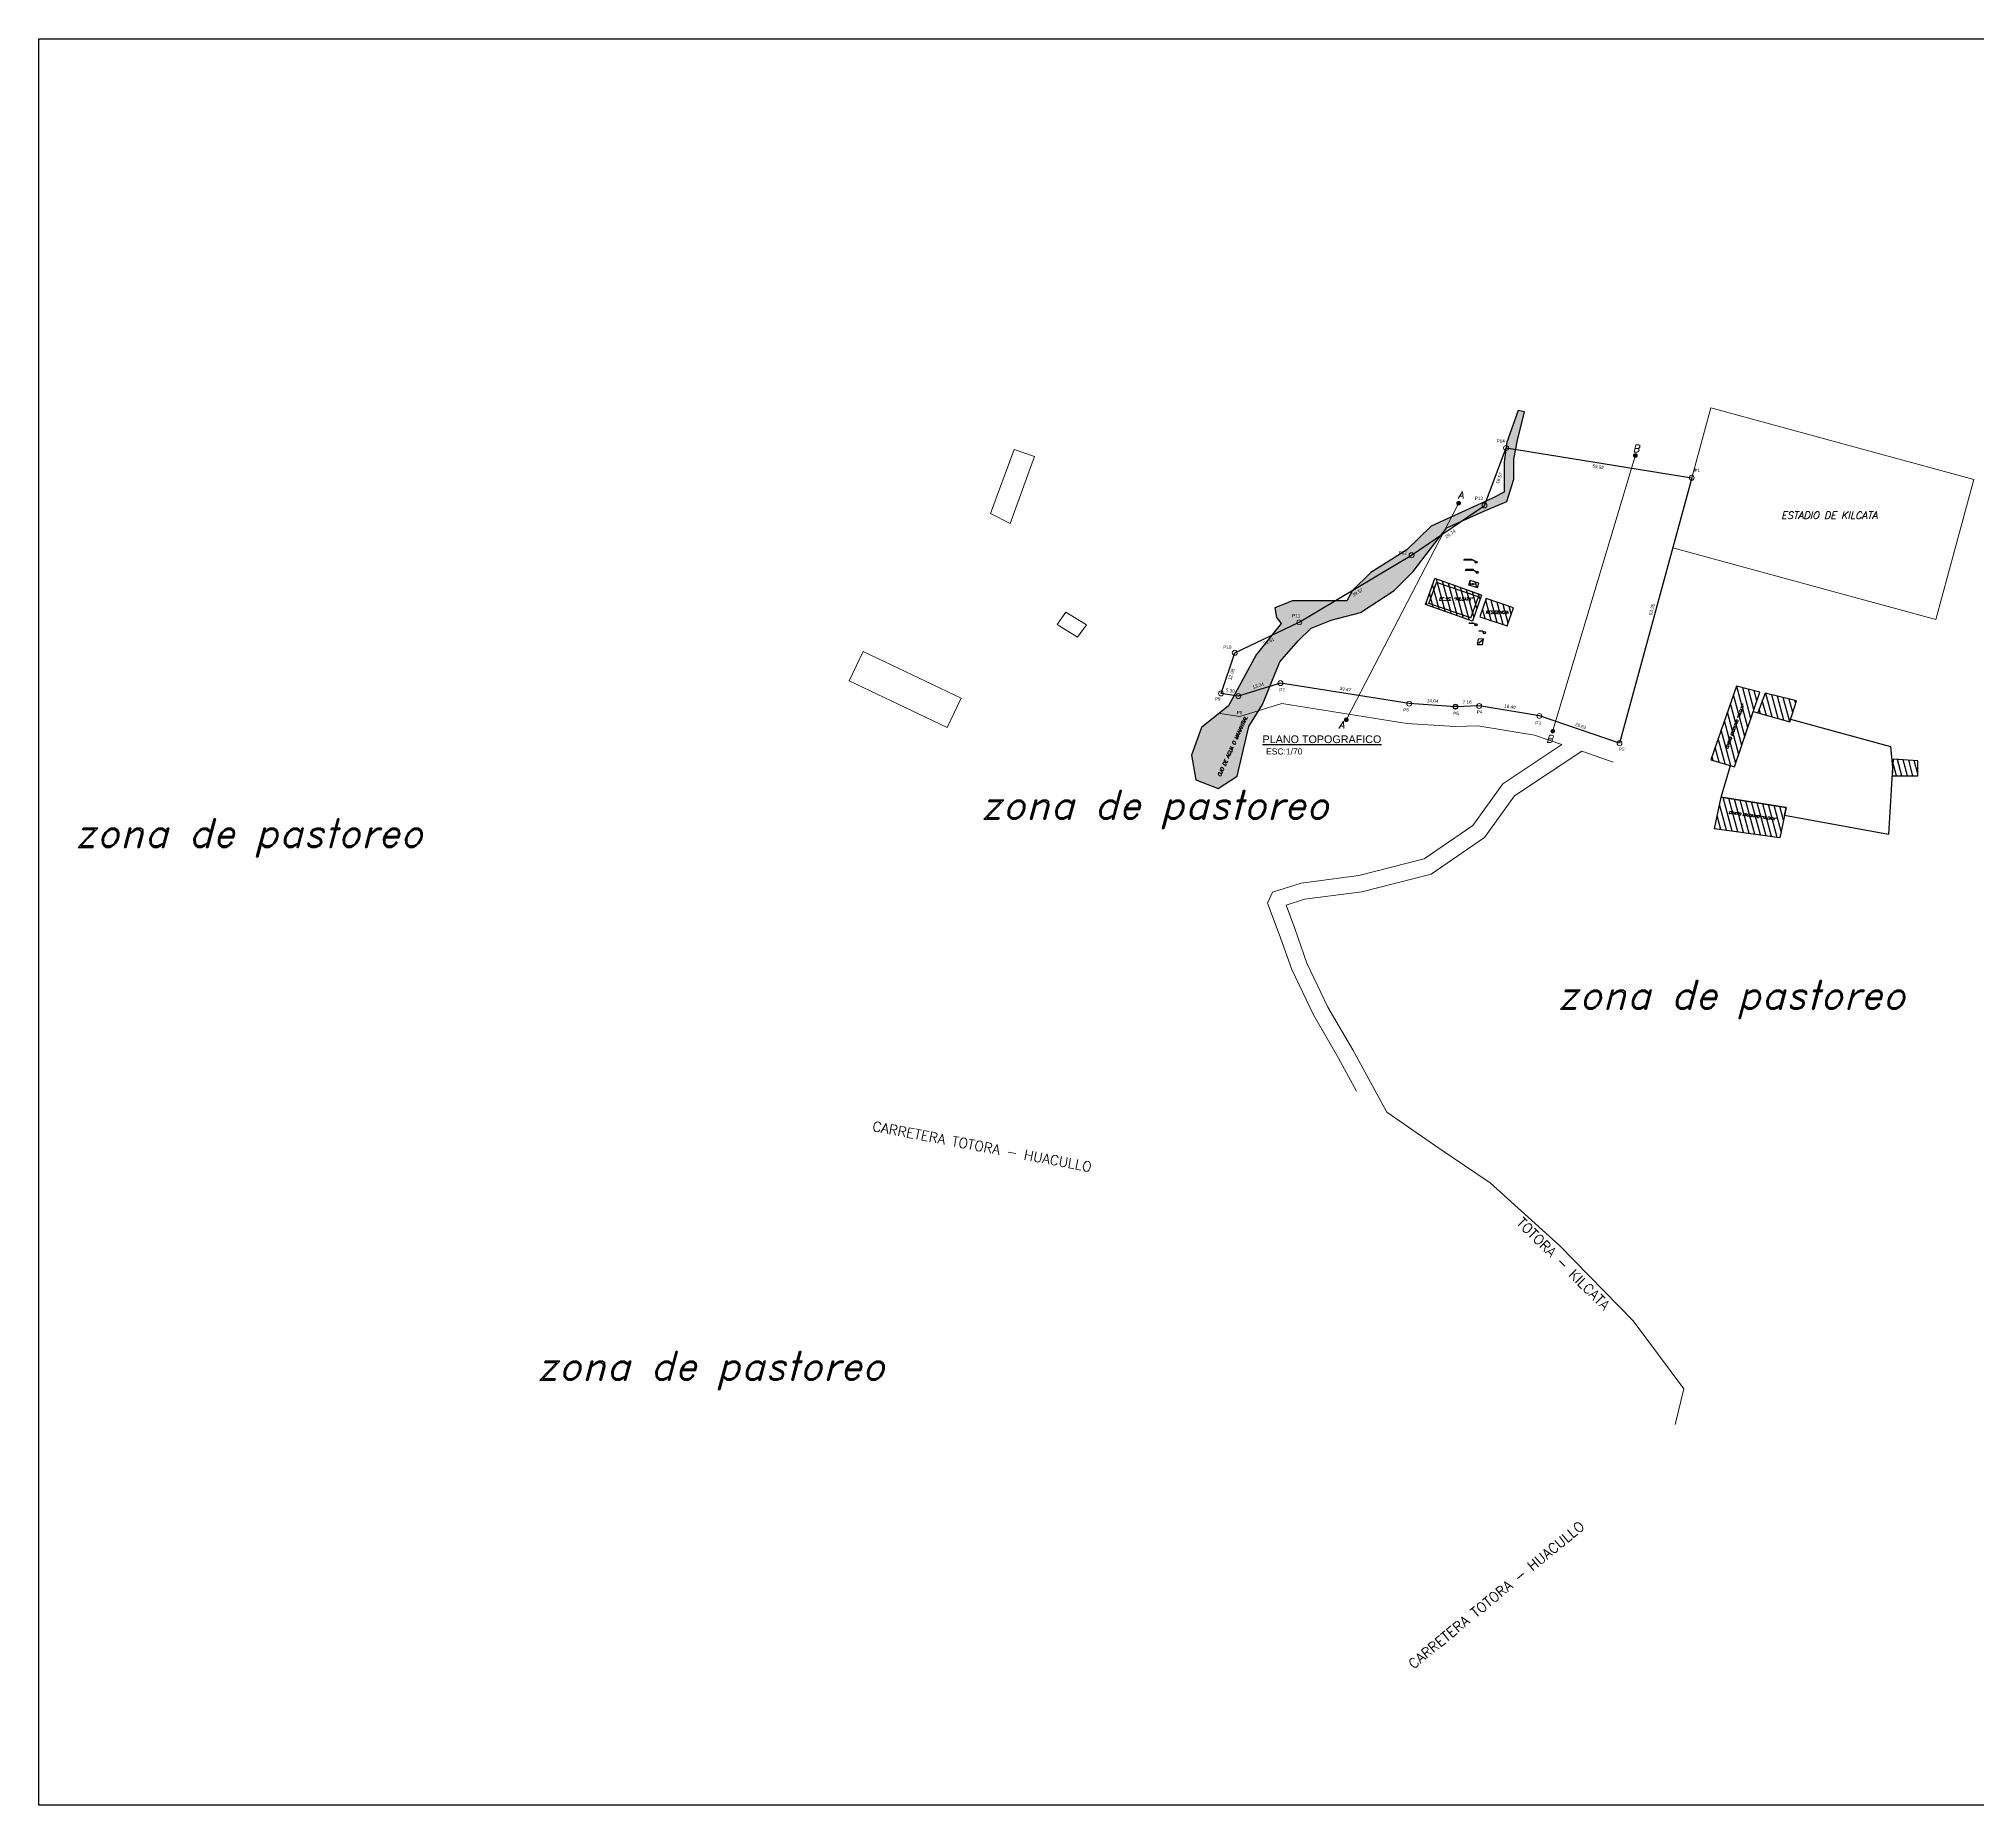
# Model space of a CAD drawing. Header units: metres. Extents: x 758904 to 760277, y 8387332 to 8388258.
# Drawn here: x 759396 to 759983, y 8387723 to 8388258 of the extents above; entities that cross this region are included whole.
import ezdxf
from ezdxf.enums import TextEntityAlignment as Align

# ---------------------------------------------------------------- set-up
doc = ezdxf.new("R2010")
doc.units = ezdxf.units.M
for name, color, linetype, lineweight in [('08', 8, 'Continuous', 20), ('COTAS', 40, 'Continuous', 5), ('CUADROS', 9, 'Continuous', 20), ('PERFIL', 150, 'Continuous', 9), ('Texto calles', 7, 'Continuous', 18)]:
    doc.layers.add(name, color=color, linetype=linetype, lineweight=lineweight)
doc.layers.add('NOMBRE', color=40, linetype='Continuous')
doc.layers.add('TEXTOS-CHICOS-03', color=3, linetype='Continuous')
doc.layers.add('TEXTOS-GRANDES-06', color=6, linetype='Continuous', lineweight=25, plot=False)
doc.styles.add('ambiente', font='romand.shx', dxfattribs={"oblique": 15})
doc.styles.add('ARIAL', font='arial.ttf')
doc.styles.add('COTAS', font='arial.ttf')
doc.styles.add('CUADROS', font='arial.ttf')
doc.styles.get("Standard").update_dxf_attribs({"font": 'simplex.shx'})
doc.dimstyles.new('GenDist', dxfattribs={"dimtxt": 1, "dimasz": 0.75, "dimexe": 0.18, "dimexo": 0.0625, "dimgap": 0.375, "dimtad": 2, "dimzin": 1, "dimdsep": 46, "dimtxsty": 'COTAS', "dimcen": 0.09, "dimse1": 1, "dimse2": 1, "dimsd1": 1, "dimsd2": 1, "dimadec": 0, "dimazin": 0, "dimtfac": 1, "dimtofl": 0, "dimtmove": 0, "dimatfit": 3, "dimfxl": 1, "dimtolj": 1, "dimtzin": 0, "dimarcsym": 0})

# ---------------------------------------------------------------- blocks, each defined once
blk = doc.blocks.new('*D57')
at = {"layer": 'Defpoints', "color": 0, "transparency": 16777216}
for p in [(759896.12, 8388124.91), (759874.01, 8388044.65), (759874.27, 8388044.58)]:
    blk.add_point(p, dxfattribs=at)
at = {"layer": 'COTAS', "color": 0, "transparency": 16777216, "insert": (759884.08, 8388085.05), "char_height": 1, "attachment_point": 5, "rotation": 74.78479, "style": 'COTAS'}
blk.add_mtext('\\A1;83.26', dxfattribs=at)
blk = doc.blocks.new('*D58')
at = {"layer": 'Defpoints', "color": 0, "transparency": 16777216}
for p in [(759850.01, 8388052.84), (759850.1, 8388053.1), (759874.27, 8388044.58)]:
    blk.add_point(p, dxfattribs=at)
at = {"layer": 'COTAS', "color": 0, "transparency": 16777216, "insert": (759862.51, 8388049.81), "char_height": 1, "attachment_point": 5, "rotation": 341.18846, "style": 'COTAS'}
blk.add_mtext('\\A1;25.63', dxfattribs=at)
blk = doc.blocks.new('*D59')
at = {"layer": 'Defpoints', "color": 0, "transparency": 16777216}
for p in [(759831.77, 8388055.86), (759831.84, 8388056.25), (759850.01, 8388052.84)]:
    blk.add_point(p, dxfattribs=at)
at = {"layer": 'COTAS', "color": 0, "transparency": 16777216, "insert": (759841.1, 8388055.62), "char_height": 1, "attachment_point": 5, "rotation": 350.59573, "style": 'COTAS'}
blk.add_mtext('\\A1;18.49', dxfattribs=at)
blk = doc.blocks.new('*D60')
at = {"layer": 'Defpoints', "color": 0, "transparency": 16777216}
for p in [(759824.61, 8388056.04), (759824.62, 8388055.64), (759831.77, 8388055.86)]:
    blk.add_point(p, dxfattribs=at)
at = {"layer": 'COTAS', "color": 0, "transparency": 16777216, "insert": (759828.16, 8388057.03), "char_height": 1, "attachment_point": 5, "rotation": 1.75046, "style": 'COTAS'}
blk.add_mtext('\\A1;7.16', dxfattribs=at)
blk = doc.blocks.new('*D61')
at = {"layer": 'Defpoints', "color": 0, "transparency": 16777216}
for p in [(759810.61, 8388056.56), (759810.63, 8388056.96), (759824.62, 8388055.64)]:
    blk.add_point(p, dxfattribs=at)
at = {"layer": 'COTAS', "color": 0, "transparency": 16777216, "insert": (759817.7, 8388057.39), "char_height": 1, "attachment_point": 5, "rotation": 356.2381, "style": 'COTAS'}
blk.add_mtext('\\A1;14.04', dxfattribs=at)
blk = doc.blocks.new('*D62')
at = {"layer": 'Defpoints', "color": 0, "transparency": 16777216}
for p in [(759771.7, 8388063.17), (759771.63, 8388062.78), (759810.61, 8388056.56)]:
    blk.add_point(p, dxfattribs=at)
at = {"layer": 'COTAS', "color": 0, "transparency": 16777216, "insert": (759791.32, 8388060.94), "char_height": 1, "attachment_point": 5, "rotation": 350.94151, "style": 'COTAS'}
blk.add_mtext('\\A1;39.47', dxfattribs=at)
blk = doc.blocks.new('*D63')
at = {"layer": 'Defpoints', "color": 0, "transparency": 16777216}
for p in [(759758.77, 8388059.22), (759758.89, 8388058.84), (759771.63, 8388062.78)]:
    blk.add_point(p, dxfattribs=at)
at = {"layer": 'COTAS', "color": 0, "transparency": 16777216, "insert": (759764.89, 8388062.03), "char_height": 1, "attachment_point": 5, "rotation": 17.14911, "style": 'COTAS'}
blk.add_mtext('\\A1;13.34', dxfattribs=at)
blk = doc.blocks.new('*D64')
at = {"layer": 'Defpoints', "color": 0, "transparency": 16777216}
for p in [(759753.65, 8388059.65), (759753.71, 8388060.04), (759758.89, 8388058.84)]:
    blk.add_point(p, dxfattribs=at)
at = {"layer": 'COTAS', "color": 0, "transparency": 16777216, "insert": (759756.46, 8388060.51), "char_height": 1, "attachment_point": 5, "rotation": 351.20908, "style": 'COTAS'}
blk.add_mtext('\\A1;5.30', dxfattribs=at)
blk = doc.blocks.new('*D65')
at = {"layer": 'Defpoints', "color": 0, "transparency": 16777216}
for p in [(759757.81, 8388071.95), (759758.06, 8388071.87), (759753.65, 8388059.65)]:
    blk.add_point(p, dxfattribs=at)
at = {"layer": 'COTAS', "color": 0, "transparency": 16777216, "insert": (759756.81, 8388065.44), "char_height": 1, "attachment_point": 5, "rotation": 71.28293, "style": 'COTAS'}
blk.add_mtext('\\A1;12.98', dxfattribs=at)
blk = doc.blocks.new('*D66')
at = {"layer": 'Defpoints', "color": 0, "transparency": 16777216}
for p in [(759777.35, 8388081.18), (759777.5, 8388080.85), (759757.81, 8388071.95)]:
    blk.add_point(p, dxfattribs=at)
at = {"layer": 'COTAS', "color": 0, "transparency": 16777216, "insert": (759768.12, 8388075.43), "char_height": 1, "attachment_point": 5, "rotation": 25.29515, "style": 'COTAS'}
blk.add_mtext('\\A1;21.61', dxfattribs=at)
blk = doc.blocks.new('*D67')
at = {"layer": 'Defpoints', "color": 0, "transparency": 16777216}
for p in [(759811.33, 8388101.47), (759811.53, 8388101.13), (759777.35, 8388081.18)]:
    blk.add_point(p, dxfattribs=at)
at = {"layer": 'COTAS', "color": 0, "transparency": 16777216, "insert": (759795, 8388090.22), "char_height": 1, "attachment_point": 5, "rotation": 30.84315, "style": 'COTAS'}
blk.add_mtext('\\A1;39.57', dxfattribs=at)
blk = doc.blocks.new('*D68')
at = {"layer": 'Defpoints', "color": 0, "transparency": 16777216}
for p in [(759833.4, 8388116.56), (759833.62, 8388116.23), (759811.33, 8388101.47)]:
    blk.add_point(p, dxfattribs=at)
at = {"layer": 'COTAS', "color": 0, "transparency": 16777216, "insert": (759823.09, 8388107.95), "char_height": 1, "attachment_point": 5, "rotation": 34.34871, "style": 'COTAS'}
blk.add_mtext('\\A1;26.74', dxfattribs=at)
blk = doc.blocks.new('*D69')
at = {"layer": 'Defpoints', "color": 0, "transparency": 16777216}
for p in [(759839.93, 8388133.94), (759840.28, 8388133.81), (759833.4, 8388116.56)]:
    blk.add_point(p, dxfattribs=at)
at = {"layer": 'COTAS', "color": 0, "transparency": 16777216, "insert": (759837.85, 8388124.8), "char_height": 1, "attachment_point": 5, "rotation": 69.42183, "style": 'COTAS'}
blk.add_mtext('\\A1;18.57', dxfattribs=at)
blk = doc.blocks.new('*D70')
at = {"layer": 'Defpoints', "color": 0, "transparency": 16777216}
for p in [(759839.93, 8388133.94), (759896.07, 8388124.61), (759896.12, 8388124.91)]:
    blk.add_point(p, dxfattribs=at)
at = {"layer": 'COTAS', "color": 0, "transparency": 16777216, "insert": (759867.83, 8388128.25), "char_height": 1, "attachment_point": 5, "rotation": 350.86878, "style": 'COTAS'}
blk.add_mtext('\\A1;56.92', dxfattribs=at)

msp = doc.modelspace()

# ---------------------------------------------------------------- hatches: boundary and pattern name
h = msp.add_hatch()
h.set_pattern_fill('AR-CONC', color=256, scale=0.03)
h.set_pattern_definition([(50, (762.3175, -17242.1004), (5.4655400699, -0.4781725662), [0.5715, -6.2865]), (355, (762.3175, -17242.1004), (-1.0573026427, 5.731705357), [0.4572, -5.029217525]), (100.4514447, (762.773, -17242.14), (4.4082374127, 5.2535325574), [0.485700264, -5.342707338]), (46.1842, (762.3175, -17240.5764), (8.132371227, -1.261269838), [0.85725, -9.42975]), (96.63555761, (762.995, -17240.6815), (7.1221240215, 7.422783738), [0.728550694, -8.014068245]), (351.18415117, (762.3175, -17240.576), (7.122124022, 7.4227837376), [0.685799012, -7.543791958]), (21, (763.0795, -17240.9574), (4.548431738, -3.0679559456), [0.5715, -6.2865]), (326, (763.0795, -17240.9574), (1.8540608504, 5.5256389837), [0.4572, -5.0292]), (71.451445, (763.4585, -17241.213), (6.4024925784, 2.4576830666), [0.485700264, -5.342698128]), (37.5, (762.3175, -17242.1004), (0.0926580975, 2.5366511662), [0, -4.96824, 0, -5.1054, 0, -5.04825]), (7.5, (762.3175, -17242.1004), (2.0045898753, 3.0054172445), [0, -2.91084, 0, -4.85394, 0, -1.92405]), (327.5, (760.6182, -17242.1004), (4.067717855, -0.1718623198), [0, -1.905, 0, -5.9436, 0, -7.8867]), (317.5, (759.8562, -17242.1004), (4.4438754416, 0.762794731), [0, -2.4765, 0, -3.94716, 0, -5.6007])])
h.paths.add_polyline_path([(759811.79, 8388096.551), (759818.361, 8388105.123), (759822.035, 8388109.816), (759832.984, 8388114.708), (759840.208, 8388117.72), (759842.304, 8388124.527), (759842.304, 8388130.511), (759843.415, 8388136.31), (759845.52, 8388144.867), (759843.559, 8388145.242), (759840.205, 8388135.693), (759839.341, 8388129.647), (759839.341, 8388124.465), (759839.341, 8388120.578), (759835.823, 8388118.789), (759817.308, 8388110.276), (759809.888, 8388103.162), (759798.959, 8388096.245), (759793.497, 8388090.824), (759791.727, 8388087.656), (759781.481, 8388087.656), (759775.248, 8388087.656), (759769.968, 8388085.529), (759770.426, 8388082.613), (759771.854, 8388080.813), (759764.299, 8388071.299), (759755.921, 8388055.855), (759747.735, 8388049.373), (759744.713, 8388041.002), (759746.03, 8388033.493), (759752.762, 8388030.915), (759758.5, 8388034.592), (759762.039, 8388049.641), (759766.165, 8388056.262), (759771.473, 8388069.175), (759777.044, 8388075.599), (759780.896, 8388079.37), (759786.95, 8388081.873), (759795.919, 8388084.149), (759806.029, 8388090.792)])
at = {"layer": 'PERFIL'}
h = msp.add_hatch(color=256, dxfattribs=at)
h.set_gradient(color1=(0, 0, 255), color2=(255, 255, 0), name='INVCYLINDER')
h.paths.add_polyline_path([(759878.481, 8388131.658, 1), (759879.621, 8388131.658, 1)])
h = msp.add_hatch(color=256, dxfattribs=at)
h.set_gradient(color1=(0, 0, 255), color2=(255, 255, 0), name='INVCYLINDER')
h.paths.add_polyline_path([(759825.035, 8388117.209, 1), (759826.175, 8388117.209, 1)])
h = msp.add_hatch(color=256, dxfattribs=at)
h.set_gradient(color1=(0, 0, 255), color2=(255, 255, 0), name='INVCYLINDER')
h.paths.add_polyline_path([(759791.024, 8388051.681, 1), (759792.164, 8388051.681, 1)])
h = msp.add_hatch(color=256, dxfattribs=at)
h.set_gradient(color1=(0, 0, 255), color2=(255, 255, 0), name='INVCYLINDER')
h.paths.add_polyline_path([(759853.494, 8388048.215, 1), (759854.634, 8388048.215, 1)])
at = {"layer": 'TEXTOS-GRANDES-06'}
h = msp.add_hatch(dxfattribs=at)
h.set_pattern_fill('ANSI31', color=256, scale=0.5, angle=60, style=0)
h.set_pattern_definition([(105, (727.4755, -17212.1954), (-1.53340724923, -0.4108752341), [])])
h.paths.add_polyline_path([(759818.343, 8388094.456), (759815.568, 8388086.546), (759816.815, 8388086.103), (759817.068, 8388086.039), (759817.876, 8388085.791), (759819.03, 8388085.421), (759820.43, 8388084.961), (759821.979, 8388084.445), (759823.574, 8388083.907), (759825.119, 8388083.379), (759826.511, 8388082.895), (759827.653, 8388082.489), (759828.445, 8388082.194), (759828.787, 8388082.042), (759829, 8388081.776), (759829.743, 8388081.512), (759832.518, 8388089.422)])
h.paths.add_polyline_path([(759818.902, 8388093.271), (759831.545, 8388088.865), (759829.224, 8388082.5), (759816.581, 8388086.906)], flags=0)
h.paths.add_polyline_path([(759818.902, 8388093.271), (759816.581, 8388086.906), (759829.224, 8388082.5), (759831.545, 8388088.865)], flags=16)
h.paths.add_polyline_path([(759833.907, 8388088.336), (759832.009, 8388082.879), (759840.259, 8388080.087), (759842.158, 8388085.544)])
h.paths.add_polyline_path([(759829.021, 8388093.791), (759828.708, 8388092.863), (759828.913, 8388092.88), (759829.261, 8388092.873), (759829.681, 8388092.835), (759830.105, 8388092.757), (759830.498, 8388092.659), (759830.859, 8388092.548), (759831.111, 8388092.434), (759831.272, 8388092.326), (759831.364, 8388092.24), (759831.405, 8388092.192), (759831.65, 8388092.986)], flags=17)
h.paths.add_polyline_path([(759831.272, 8388092.326), (759831.111, 8388092.434), (759830.859, 8388092.548), (759830.498, 8388092.659), (759830.105, 8388092.757), (759829.681, 8388092.835), (759829.261, 8388092.873), (759828.913, 8388092.88), (759828.708, 8388092.863), (759828.599, 8388092.538), (759831.243, 8388091.671), (759831.405, 8388092.192), (759831.364, 8388092.24)], flags=0)
h.paths.add_polyline_path([(759914.769, 8388054.222), (759916.734, 8388060.058), (759909.709, 8388061.812), (759901.904, 8388039.598), (759909.124, 8388037.455)])
h.paths.add_polyline_path([(759927.865, 8388057.413), (759918.308, 8388059.738), (759916.103, 8388053.743), (759925.782, 8388051.051), (759926.044, 8388051.852)])
h.paths.add_polyline_path([(759924.73, 8388025.159), (759905.023, 8388028.276), (759903.072, 8388018.728), (759922.779, 8388016)])
h.paths.add_polyline_path([(759964.534, 8388039.251), (759957.08, 8388039.716), (759956.769, 8388034.753), (759964.534, 8388034.753)])
h.paths.add_polyline_path([(759906.942, 8388041.742), (759912.553, 8388057.049), (759911.47, 8388057.822), (759905.859, 8388042.515)], flags=24)
h.paths.add_polyline_path([(759906.276, 8388023.171), (759922.432, 8388020.984), (759922.954, 8388022.208), (759906.798, 8388024.396)], flags=24)

# ---------------------------------------------------------------- linework, layer by layer
msp.add_lwpolyline([(759395.803, 8388257.777), (760062.521, 8388257.777), (760062.521, 8387723.188), (759395.803, 8387723.188)], close=True)
at = {"flags": 128}
for points in [[(759752.762, 8388030.915), (759758.5, 8388034.592), (759762.039, 8388049.641), (759766.165, 8388056.262), (759771.473, 8388069.175), (759777.044, 8388075.599), (759780.896, 8388079.37), (759786.95, 8388081.873), (759795.919, 8388084.149), (759806.029, 8388090.792), (759811.79, 8388096.551), (759818.361, 8388105.123), (759822.035, 8388109.816), (759832.984, 8388114.708), (759840.208, 8388117.72), (759842.304, 8388124.527), (759842.304, 8388130.511), (759843.415, 8388136.31), (759845.52, 8388144.867), (759843.559, 8388145.242), (759840.205, 8388135.693), (759839.341, 8388129.647), (759839.341, 8388124.465), (759839.341, 8388120.578), (759835.823, 8388118.789), (759817.308, 8388110.276), (759809.888, 8388103.162), (759798.959, 8388096.245), (759793.497, 8388090.824), (759791.727, 8388087.656), (759781.481, 8388087.656), (759775.248, 8388087.656), (759769.968, 8388085.529), (759770.426, 8388082.613), (759771.854, 8388080.813), (759764.299, 8388071.299), (759755.921, 8388055.855), (759747.735, 8388049.373), (759744.713, 8388041.002), (759746.03, 8388033.493)], [(759752.762, 8388030.915), (759758.5, 8388034.592), (759762.039, 8388049.641), (759766.165, 8388056.262), (759771.473, 8388069.175), (759777.044, 8388075.599), (759780.896, 8388079.37), (759786.95, 8388081.873), (759795.919, 8388084.149), (759806.029, 8388090.792), (759811.79, 8388096.551), (759818.361, 8388105.123), (759822.035, 8388109.816), (759832.984, 8388114.708), (759840.208, 8388117.72), (759842.304, 8388124.527), (759842.304, 8388130.511), (759843.415, 8388136.31), (759845.52, 8388144.867), (759843.559, 8388145.242), (759840.205, 8388135.693), (759839.341, 8388129.647), (759839.341, 8388124.465), (759839.341, 8388120.578), (759835.823, 8388118.789), (759817.308, 8388110.276), (759809.888, 8388103.162), (759798.959, 8388096.245), (759793.497, 8388090.824), (759791.727, 8388087.656), (759781.481, 8388087.656), (759775.248, 8388087.656), (759769.968, 8388085.529), (759770.426, 8388082.613), (759771.854, 8388080.813), (759764.299, 8388071.299), (759755.921, 8388055.855), (759747.735, 8388049.373), (759744.713, 8388041.002), (759746.03, 8388033.493)], [(759901.904, 8388039.598), (759909.124, 8388037.455), (759916.734, 8388060.058), (759909.709, 8388061.812)], [(759918.308, 8388059.738), (759916.103, 8388053.743), (759925.782, 8388051.051), (759927.865, 8388057.413)], [(759926.044, 8388051.852), (759956.295, 8388043.625), (759956.925, 8388037.235), (759955.652, 8388016.988), (759924.203, 8388022.682), (759924.73, 8388025.159), (759905.023, 8388028.276), (759907.859, 8388037.83), (759909.124, 8388037.455), (759909.124, 8388037.455), (759914.769, 8388054.222), (759916.103, 8388053.743), (759925.782, 8388051.051)], [(759957.08, 8388039.716), (759956.769, 8388034.753), (759964.534, 8388034.753), (759964.534, 8388039.251)], [(759905.023, 8388028.276), (759924.73, 8388025.159), (759922.779, 8388016), (759903.072, 8388018.728)]]:
    msp.add_lwpolyline(points, close=True, dxfattribs=at)
for points, elevation in [([(759896.122, 8388124.912), (759874.272, 8388044.575), (759850.009, 8388052.84), (759831.771, 8388055.861), (759824.618, 8388055.642), (759810.608, 8388056.563), (759771.634, 8388062.777), (759758.889, 8388058.844), (759753.648, 8388059.655), (759757.814, 8388071.949), (759777.348, 8388081.181), (759811.325, 8388101.47), (759833.399, 8388116.555), (759839.928, 8388133.944)], 4219.33), ([(759828.599, 8388092.538), (759831.243, 8388091.671), (759831.65, 8388092.986), (759829.021, 8388093.791)], 4221.014)]:
    msp.add_lwpolyline(points, close=True, dxfattribs=dict(at, elevation=elevation))
for points, elevation in [([(759832.518, 8388089.422), (759829.743, 8388081.512), (759815.568, 8388086.546), (759815.568, 8388086.546), (759818.343, 8388094.456)], 4220.908), ([(759816.581, 8388086.906), (759818.902, 8388093.271)], 4220.9), ([(759816.581, 8388086.906), (759818.902, 8388093.271)], 4220.9), ([(759832.518, 8388089.422), (759818.343, 8388094.456), (759818.343, 8388094.456)], 4220.896), ([(759831.545, 8388088.865), (759818.902, 8388093.271)], 4220.873), ([(759829.224, 8388082.5), (759816.581, 8388086.906)], 4220.9), ([(759829.224, 8388082.5), (759831.545, 8388088.865)], 4220.9)]:
    msp.add_lwpolyline(points, dxfattribs=dict(at, elevation=elevation))
for points, elevation in [([(759832.009, 8388082.879), (759840.259, 8388080.087), (759842.158, 8388085.544), (759833.907, 8388088.336)], 4220.766), ([(759832.834, 8388074.476), (759833.102, 8388076.132), (759831.486, 8388076.122), (759831.218, 8388074.467)], 4222.497)]:
    msp.add_lwpolyline(points, close=True, dxfattribs=dict(elevation=elevation))
for centre, radius in [((759830.871, 8388099.368, 4220.508), 0.333), ((759831.183, 8388096.296, 4220.761), 0.333), ((759830.817, 8388080.435, 4221.698), 0.333), ((759833.33, 8388078.062, 4222.3), 0.333), ((759824.618, 8388055.642, 4226), 0.655)]:
    msp.add_circle(centre, radius)
at = {"layer": '08', "lineweight": -2}
for points, elevation in [([(759830.871, 8388099.368), (759829.85, 8388099.954), (759827.08, 8388099.954)], 4220.508), ([(759831.183, 8388096.296), (759830.161, 8388096.882), (759827.589, 8388096.882)], 4220.761), ([(759830.817, 8388080.435), (759830.136, 8388080.825), (759828.643, 8388080.825)], 4221.698), ([(759833.33, 8388078.062), (759832.65, 8388078.452), (759831.664, 8388078.452)], 4222.3)]:
    msp.add_lwpolyline(points, dxfattribs=dict(at, elevation=elevation))
at = {"layer": 'COTAS'}
for centre in [(759839.928, 8388133.944, 1.5), (759896.122, 8388124.912, 1.5), (759833.399, 8388116.555, 1.5), (759811.325, 8388101.47, 1.5), (759777.348, 8388081.181, 1.5), (759757.814, 8388071.949, 1.5), (759771.634, 8388062.777, 1.5), (759753.648, 8388059.655, 1.5), (759758.889, 8388058.844, 1.5), (759810.608, 8388056.563, 1.5), (759824.618, 8388055.642, 1.5), (759831.771, 8388055.861, 1.5), (759850.009, 8388052.84, 1.5), (759874.272, 8388044.575, 1.5)]:
    msp.add_circle(centre, 0.75, dxfattribs=at)
at = {"layer": 'PERFIL'}
for p, q in [((759856.841, 8388044.174), (759838.926, 8388032.337)), ((759862.826, 8388042.136), (759842.454, 8388028.675)), ((759838.926, 8388032.337), (759829.885, 8388019.706)), ((759842.454, 8388028.675), (759833.438, 8388016.079)), ((759829.885, 8388019.706), (759815.146, 8388009.614)), ((759833.438, 8388016.079), (759817.24, 8388004.987)), ((759795.354, 8388004.567), (759777.878, 8388002.254)), ((759815.146, 8388009.614), (759795.354, 8388004.567)), ((759817.24, 8388004.987), (759796.303, 8387999.649)), ((759769.245, 8387999.521), (759767.771, 8387996.157)), ((759777.878, 8388002.254), (759769.245, 8387999.521)), ((759796.303, 8387999.649), (759778.969, 8387997.355)), ((759767.771, 8387996.157), (759771.257, 8387986.826)), ((759778.969, 8387997.355), (759773.329, 8387995.569)), ((759773.329, 8387995.569), (759775.955, 8387988.538)), ((759775.955, 8387988.538), (759779.676, 8387978.068)), ((759771.257, 8387986.826), (759775.05, 8387976.152)), ((759775.05, 8387976.152), (759781.601, 8387962.38)), ((759779.676, 8387978.068), (759786.029, 8387964.711)), ((759786.029, 8387964.711), (759793.542, 8387951.753)), ((759781.601, 8387962.38), (759789.187, 8387949.295)), ((759793.542, 8387951.753), (759803.852, 8387932.977)), ((759789.187, 8387949.295), (759794.708, 8387939.242))]:
    msp.add_line(p, q, dxfattribs=at)
at = {"layer": 'PERFIL', "flags": 128}
for points in [[(759890.362, 8388103.736), (759901.881, 8388146.088), (759981.532, 8388124.424), (759970.013, 8388082.073)], [(759691.046, 8388133.47), (759683.884, 8388114.117), (759689.782, 8388111.067), (759697.154, 8388131.366)], [(759704.095, 8388080.469), (759710.192, 8388076.716), (759712.957, 8388080.398), (759706.718, 8388084.221)]]:
    msp.add_lwpolyline(points, close=True, dxfattribs=at)
for points in [[(759878.887, 8388131.112), (759854.228, 8388048.761)], [(759825.343, 8388116.703), (759791.857, 8388052.187)], [(759856.841, 8388044.174), (759848.542, 8388047.001), (759831.368, 8388049.846), (759824.512, 8388049.636), (759809.937, 8388050.595), (759772.069, 8388056.632), (759759.338, 8388052.704), (759752.731, 8388053.725)], [(759872.337, 8388038.896), (759862.826, 8388042.136)], [(759803.852, 8387932.977), (759819.609, 8387922.02), (759835.096, 8387911.525), (759856.152, 8387892.535), (759878.393, 8387869.738), (759893.764, 8387849.187), (759891.076, 8387838.423)]]:
    msp.add_lwpolyline(points, dxfattribs=at)
at = {"layer": 'PERFIL'}
msp.add_lwpolyline([(759645.298, 8388072.371), (759674.976, 8388058.204), (759670.732, 8388049.313), (759641.054, 8388063.48)], close=True, dxfattribs=at)
for centre in [(759879.051, 8388131.658), (759825.605, 8388117.209), (759791.594, 8388051.681), (759854.064, 8388048.215)]:
    msp.add_circle(centre, 0.57, dxfattribs=at)

# ---------------------------------------------------------------- texts
at = {"layer": 'CUADROS', "ltscale": 1.25, "style": 'CUADROS'}
for s, p in [('P14', (759838.291, 8388136.034)), ('P1', (759897.78, 8388127.13)), ('P13', (759831.683, 8388118.723)), ('P12', (759808.644, 8388102.239)), ('P11', (759776.409, 8388083.167)), ('P10', (759755.551, 8388073.656)), ('P9', (759752.624, 8388057.985)), ('P7', (759772.145, 8388060.673)), ('P8', (759759.253, 8388053.858)), ('P6', (759809.668, 8388054.681, 4226)), ('P5', (759824.765, 8388053.592)), ('P4', (759831.907, 8388054.066)), ('P3', (759849.643, 8388050.669)), ('P2', (759874.955, 8388042.73))]:
    msp.add_text(s, height=1, dxfattribs=at).set_placement(p, align=Align.MIDDLE_CENTER)
at = {"layer": 'NOMBRE', "style": 'ambiente', "oblique": 15, "text_generation_flag": 6}
for s, height, rotation, p in [('B', 2.16, 180, (759879.282, 8388133.77)), ('A', 2.16, 180, (759826.177, 8388119.725)), ('ESTADIO DE KILCATA', 2.16, 180, (759937.764, 8388113.585)), ('POZO DE DESCARGA', 0.18, 180, (759828.467, 8388100.245, 4220.508)), ('POZO BIODIGESTOR', 0.18, 180, (759828.882, 8388097.172, 4220.761)), ('SS.HH', 0.36, 180, (759830.168, 8388092.77, 2110.507)), ('EE.SS. "KILCATA"', 0.9, 180, (759824.699, 8388088.213)), ('PUNTO DE AGUA ', 0.12, 180, (759829.458, 8388080.953, 4221.698)), ('RESIDENCIA', 0.9, 180, (759837.16, 8388084.218)), ('PANAL SOLAR', 0.18, 220.96495, (759832.164, 8388075.316)), ('PARA RAYO', 0.12, 180, (759832.161, 8388078.561, 4222.3)), ('OJO DE AGUA O MANANTIAL', 1.08, 245.588335, (759757.11, 8388043.613)), ('CENTRO EDUCATIVO "KILCATA"', 0.72, 249.463774, (759909.23, 8388049.65)), ('A', 2.16, 180, (759790.098, 8388050.146)), ('B', 2.16, 180, (759853.086, 8388045.905)), ('zona de pastoreo', 8.64, 180, (759733.558, 8388025.929)), ('CENTRO EDUCATIVO "KILCATA"', 0.72, 171.884705, (759914.492, 8388022.638)), ('zona de pastoreo', 8.64, 180, (759459.341, 8388017.398)), ('zona de pastoreo', 8.64, 180, (759908.068, 8387968.444)), ('zona de pastoreo', 8.64, 180, (759599.169, 8387856.155))]:
    msp.add_text(s, height=height, rotation=rotation, dxfattribs=at).set_placement(p, align=Align.MIDDLE_CENTER)
at = {"layer": 'Texto calles'}
for s, rotation, p in [('CARRETERA TOTORA - HUACULLO', 349.303488, (759647.953, 8387927.303)), ('TOTORA - KILCATA', 315.239116, (759842.866, 8387899.223)), ('CARRETERA TOTORA - HUACULLO', 39.443366, (759811.929, 8387764.261))]:
    msp.add_text(s, height=3, rotation=rotation, dxfattribs=at).set_placement(p)
at = {"layer": 'TEXTOS-CHICOS-03', "style": 'ARIAL'}
msp.add_text('ESC:1/70', height=1.8455, dxfattribs=at).set_placement((759767.282, 8388041.175))
at = {"layer": 'TEXTOS-GRANDES-06', "style": 'ARIAL'}
msp.add_text('%%UPLANO TOPOGRAFICO', height=2.32761, dxfattribs=at).set_placement((759766.228, 8388044.626))

# ---------------------------------------------------------------- dimensions: what is measured, and where the dimension line sits
at = {"layer": 'COTAS'}
for p1, p2, distance, picture, middle in [((759833.399, 8388116.555), (759839.928, 8388133.944), -0.381, '*D69', (759837.85, 8388124.804)), ((759839.928, 8388133.944), (759896.122, 8388124.912), -0.31, '*D70', (759867.835, 8388128.248)), ((759896.122, 8388124.912), (759874.272, 8388044.575), -0.267, '*D57', (759884.084, 8388085.046)), ((759811.325, 8388101.47), (759833.399, 8388116.555), -0.4, '*D68', (759823.087, 8388107.952)), ((759777.348, 8388081.181), (759811.325, 8388101.47), -0.4, '*D67', (759794.995, 8388090.222)), ((759757.814, 8388071.949), (759777.348, 8388081.181), -0.368, '*D66', (759768.117, 8388075.431)), ((759753.648, 8388059.655), (759757.814, 8388071.949), -0.257, '*D65', (759756.814, 8388065.435)), ((759771.634, 8388062.777), (759758.889, 8388058.844), -0.39, '*D63', (759764.885, 8388062.029)), ((759810.608, 8388056.563), (759771.634, 8388062.777), -0.4, '*D62', (759791.323, 8388060.94)), ((759758.889, 8388058.844), (759753.648, 8388059.655), -0.39, '*D64', (759756.464, 8388060.51)), ((759824.618, 8388055.642), (759810.608, 8388056.563), -0.4, '*D61', (759817.697, 8388057.385)), ((759831.771, 8388055.861), (759824.618, 8388055.642), -0.398, '*D60', (759828.155, 8388057.035)), ((759850.009, 8388052.84), (759831.771, 8388055.861), -0.399, '*D59', (759841.1, 8388055.617)), ((759874.272, 8388044.575), (759850.009, 8388052.84), -0.274, '*D58', (759862.514, 8388049.805))]:
    dim = msp.add_aligned_dim(p1=p1, p2=p2, distance=distance, dimstyle='GenDist', dxfattribs=at)
    dim.commit()
    dim.dimension.update_dxf_attribs({"geometry": picture, "text_midpoint": middle})

doc.saveas('drawing.dxf')
